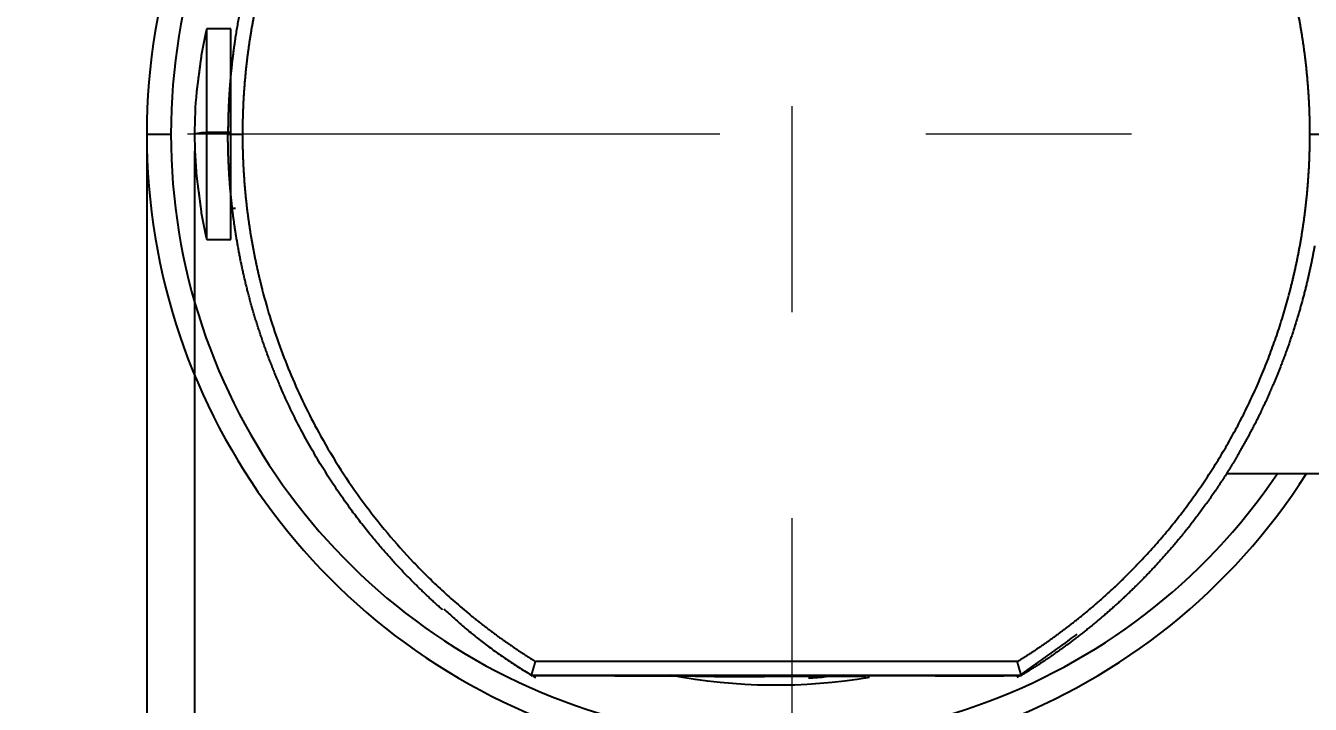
# Model space of a CAD drawing. Extents: x 10274 to 11115, y -16168 to -15573.
# Drawn here: x 10442.2 to 10495.2, y -15670.7 to -15642.7 of the extents above; entities that cross this region are included whole.
import ezdxf

# ---------------------------------------------------------------- set-up
doc = ezdxf.new("R2010")
doc.units = 0
doc.header["$MEASUREMENT"] = 0
doc.linetypes.add('CENTER', pattern=[47.5, 22, -8.5, 8.5, -8.5])
doc.linetypes.add('CENTER2', pattern=[28.575, 19.05, -3.175, 3.175, -3.175])
doc.layers.get('0').update_dxf_attribs({"linetype": 'CONTINUOUS'})
doc.layers.add('CENTER', color=1, linetype='CENTER2')
doc.layers.add('DIM_', color=3, linetype='CONTINUOUS', lineweight=9)
doc.styles.get("Standard").update_dxf_attribs({"font": 'arial.ttf'})
doc.dimstyles.new('STANDARD$0', dxfattribs={"dimtxt": 3.5, "dimasz": 2.5, "dimexe": 0.7, "dimexo": 0.7, "dimgap": 0.5, "dimtad": 3, "dimdec": 4, "dimdsep": 46, "dimtxsty": 'Standard', "dimcen": 0, "dimclrd": 2, "dimclre": 2, "dimclrt": 4, "dimadec": 0, "dimazin": 0, "dimtp": 0.2, "dimtm": 0.1, "dimtfac": 0.5, "dimtdec": 4, "dimtmove": 1, "dimatfit": 3, "dimfxl": 1, "dimtolj": 1, "dimarcsym": 0})

# ---------------------------------------------------------------- blocks, each defined once
blk = doc.blocks.new('*D121')
at = {"layer": 'DIM_', "color": 3, "lineweight": -2, "transparency": 16777216}
for p, q in [((10447.169, -15647.844), (10447.169, -15696.219)), ((10593.965, -15660.238), (10593.965, -15696.219)), ((10452.169, -15695.519), (10520.189, -15695.519)), ((10588.965, -15695.519), (10537.601, -15695.519))]:
    blk.add_line(p, q, dxfattribs=at)
at = {"layer": 'DIM_', "color": 3, "transparency": 16777216}
for points in [[(10452.169, -15694.686), (10452.169, -15696.352), (10447.169, -15695.519)], [(10588.965, -15694.686), (10588.965, -15696.352), (10593.965, -15695.519)]]:
    blk.add_solid(points, dxfattribs=at)
at = {"layer": 'DIM_', "color": 4, "transparency": 16777216, "insert": (10528.895, -15695.519), "char_height": 5, "attachment_point": 5, "bg_fill": 3, "box_fill_scale": 1.25, "bg_fill_color": 256, "bg_fill_true_color": 13158600, "bg_fill_transparency": 0}
blk.add_mtext('\\A1;146.8', dxfattribs=at)
blk = doc.blocks.new('*D122')
at = {"layer": 'DIM_', "color": 3, "lineweight": -2, "transparency": 16777216}
for p, q in [((10449.145, -15647.844), (10449.145, -15684.259)), ((10565.917, -15647.844), (10565.917, -15684.259)), ((10454.145, -15683.559), (10498.825, -15683.559)), ((10560.917, -15683.559), (10516.237, -15683.559))]:
    blk.add_line(p, q, dxfattribs=at)
at = {"layer": 'DIM_', "color": 3, "transparency": 16777216}
for points in [[(10454.145, -15682.726), (10454.145, -15684.392), (10449.145, -15683.559)], [(10560.917, -15682.726), (10560.917, -15684.392), (10565.917, -15683.559)]]:
    blk.add_solid(points, dxfattribs=at)
at = {"layer": 'DIM_', "color": 4, "transparency": 16777216, "insert": (10507.531, -15683.559), "char_height": 5, "attachment_point": 5, "bg_fill": 3, "box_fill_scale": 1.25, "bg_fill_color": 256, "bg_fill_true_color": 13158600, "bg_fill_transparency": 0}
blk.add_mtext('\\A1;116.8', dxfattribs=at)

msp = doc.modelspace()

# ---------------------------------------------------------------- linework, layer by layer
at = {"lineweight": -3, "extrusion": (-1.22465e-16, -1, 0)}
for p, q in [((10450.645, -15642.794), (10449.645, -15642.794)), ((10449.423, -15643.894), (10449.423, -15643.894))]:
    msp.add_line(p, q, dxfattribs=at)
at = {"lineweight": -3}
msp.add_arc((10468.315, -15647.144), 19.17, 166.8844, 170.2701, dxfattribs=at)
msp.add_open_spline([(10449.423, -15643.894), (10449.423, -15643.893), (10449.422, -15643.897), (10449.42, -15643.911), (10449.419, -15643.916), (10449.418, -15643.927), (10449.417, -15643.93), (10449.416, -15643.938), (10449.416, -15643.943), (10449.413, -15643.966), (10449.41, -15643.988), (10449.405, -15644.021), (10449.404, -15644.028), (10449.402, -15644.043), (10449.401, -15644.05), (10449.398, -15644.073), (10449.396, -15644.09), (10449.389, -15644.141), (10449.384, -15644.178), (10449.377, -15644.229), (10449.376, -15644.239), (10449.373, -15644.26), (10449.369, -15644.292), (10449.362, -15644.347), (10449.356, -15644.393), (10449.351, -15644.428), (10449.349, -15644.439), (10449.346, -15644.463), (10449.345, -15644.475), (10449.337, -15644.535), (10449.33, -15644.583), (10449.321, -15644.657), (10449.317, -15644.681), (10449.313, -15644.718), (10449.311, -15644.73), (10449.308, -15644.754), (10449.306, -15644.766), (10449.298, -15644.826), (10449.292, -15644.873), (10449.285, -15644.93), (10449.283, -15644.942), (10449.28, -15644.964), (10449.279, -15644.975), (10449.275, -15645.008), (10449.272, -15645.029), (10449.264, -15645.091), (10449.259, -15645.129), (10449.252, -15645.182), (10449.25, -15645.199), (10449.246, -15645.231), (10449.242, -15645.261), (10449.239, -15645.287), (10449.236, -15645.311), (10449.234, -15645.322), (10449.23, -15645.351), (10449.229, -15645.366), (10449.227, -15645.382), (10449.226, -15645.386), (10449.225, -15645.392), (10449.225, -15645.393), (10449.225, -15645.394)], degree=3, knots=[0, 0, 0, 0, 0.0625, 0.0625, 0.09375, 0.09375, 0.109375, 0.109375, 0.125, 0.125, 0.1875, 0.1875, 0.203125, 0.203125, 0.21875, 0.21875, 0.25, 0.25, 0.3125, 0.3125, 0.328125, 0.328125, 0.34375, 0.375, 0.40625, 0.40625, 0.421875, 0.421875, 0.4375, 0.4375, 0.5, 0.5, 0.53125, 0.53125, 0.546875, 0.546875, 0.5625, 0.5625, 0.625, 0.625, 0.640625, 0.640625, 0.65625, 0.65625, 0.6875, 0.6875, 0.75, 0.75, 0.78125, 0.78125, 0.8125, 0.84375, 0.84375, 0.875, 0.875, 0.9375, 0.9375, 0.96875, 0.96875, 1, 1, 1, 1], dxfattribs=at)
at = {"layer": 'CENTER', "color": 1, "linetype": 'CENTER', "lineweight": 13}
for p, q in [((10473.819, -15615.494), (10473.819, -15678.794)), ((10613.346, -15647.144), (10442.169, -15647.144))]:
    msp.add_line(p, q, dxfattribs=at)

# ---------------------------------------------------------------- next in the draw order: dimensions: what is measured, and where the dimension line sits
at = {"layer": 'DIM_', "color": 3}
dim = msp.add_linear_dim(base=(10593.965, -15695.519), p1=(10447.169, -15647.144), p2=(10593.965, -15659.538), dimstyle='STANDARD$0', override={"dimtxt": 5, "dimasz": 5, "dimtad": 0, "dimtih": 1, "dimdec": 1, "dimzin": 9, "dimclrd": 3, "dimclre": 3, "dimtdec": 1, "dimtofl": 0, "dimfxl": 1.25, "dimtfill": 1}, dxfattribs=at)
dim.commit()
dim.dimension.update_dxf_attribs({"geometry": '*D121', "text_midpoint": (10528.895, -15695.519), "dimtype": 160})

# ---------------------------------------------------------------- next in the draw order: linework, layer by layer
at = {"lineweight": -3, "extrusion": (-1.22465e-16, -1, 0)}
msp.add_line((10447.169, -15647.144), (10448.169, -15647.144), dxfattribs=at)

# ---------------------------------------------------------------- next in the draw order: dimensions: what is measured, and where the dimension line sits
at = {"layer": 'DIM_', "color": 3}
dim = msp.add_linear_dim(base=(10565.917, -15683.559), p1=(10449.145, -15647.144), p2=(10565.917, -15647.144), dimstyle='STANDARD$0', override={"dimtxt": 5, "dimasz": 5, "dimtad": 0, "dimtih": 1, "dimdec": 1, "dimzin": 9, "dimclrd": 3, "dimclre": 3, "dimtdec": 1, "dimtofl": 0, "dimfxl": 1.25, "dimtfill": 1}, dxfattribs=at)
dim.commit()
dim.dimension.update_dxf_attribs({"geometry": '*D122', "text_midpoint": (10507.531, -15683.559)})

# ---------------------------------------------------------------- next in the draw order: linework, layer by layer
at = {"lineweight": -3, "extrusion": (-1.22465e-16, -1, 0)}
for p, q in [((10449.645, -15647.078), (10449.645, -15642.794)), ((10450.645, -15647.078), (10450.645, -15642.794)), ((10450.645, -15647.078), (10449.645, -15647.078)), ((10449.645, -15651.494), (10449.645, -15647.078)), ((10450.645, -15651.494), (10450.645, -15647.078)), ((10450.645, -15650.199), (10450.83, -15650.199)), ((10449.645, -15651.494), (10450.645, -15651.494)), ((10491.764, -15661.144), (10585.715, -15661.144)), ((10483.13, -15668.915), (10463.226, -15668.915))]:
    msp.add_line(p, q, dxfattribs=at)
at = {"lineweight": -3}
for centre, radius, start, end in [((10473.169, -15647.144), 26, 32.58, 180), ((10473.169, -15647.144), 25, 34.0566, 180), ((10468.315, -15647.144), 19.17, 174.77, 180), ((10473.169, -15647.144), 26, 180, 327.42), ((10473.169, -15647.144), 25, 180, 325.9434), ((10468.315, -15647.144), 19.17, 180, 185.2489), ((10468.315, -15647.144), 19.17, 189.7631, 193.1156)]:
    msp.add_arc(centre, radius, start, end, dxfattribs=at)
at = {"lineweight": -3, "extrusion": (0, 0, -1)}
for radius, start, end in [(22.75, 260.2547, 281.0559), (22.5, 262.8844, 266.5941)]:
    msp.add_arc((-10473.169, -15647.144), radius, start, end, dxfattribs=at)
at = {"lineweight": -3}
msp.add_ellipse((10468.315, -15647.144), major_axis=(-19.17, 0), ratio=0.015039, start_param=6.054274, end_param=6.283185, dxfattribs=at)
for points, knots in [([(10463.078, -15624.793), (10463.053, -15624.808), (10463.003, -15624.839), (10462.928, -15624.886), (10462.853, -15624.933), (10462.777, -15624.98), (10462.701, -15625.029), (10462.625, -15625.077), (10462.549, -15625.126), (10462.472, -15625.176), (10462.395, -15625.226), (10462.318, -15625.277), (10462.24, -15625.328), (10462.163, -15625.38), (10462.085, -15625.432), (10462.006, -15625.485), (10461.928, -15625.539), (10461.849, -15625.593), (10461.77, -15625.647), (10461.691, -15625.702), (10461.612, -15625.758), (10461.532, -15625.814), (10461.453, -15625.871), (10461.373, -15625.928), (10461.292, -15625.987), (10461.212, -15626.045), (10461.132, -15626.104), (10461.051, -15626.164), (10460.97, -15626.225), (10460.889, -15626.286), (10460.808, -15626.348), (10460.726, -15626.41), (10460.645, -15626.473), (10460.563, -15626.537), (10460.481, -15626.601), (10460.399, -15626.666), (10460.317, -15626.732), (10460.234, -15626.798), (10460.152, -15626.865), (10460.069, -15626.933), (10459.986, -15627.001), (10459.903, -15627.071), (10459.82, -15627.14), (10459.737, -15627.211), (10459.654, -15627.282), (10459.571, -15627.354), (10459.488, -15627.426), (10459.404, -15627.499), (10459.321, -15627.573), (10459.237, -15627.648), (10459.153, -15627.723), (10459.07, -15627.799), (10458.986, -15627.876), (10458.902, -15627.953), (10458.818, -15628.031), (10458.735, -15628.11), (10458.651, -15628.189), (10458.567, -15628.269), (10458.483, -15628.35), (10458.4, -15628.432), (10458.316, -15628.514), (10458.232, -15628.597), (10458.149, -15628.68), (10458.065, -15628.764), (10457.982, -15628.849), (10457.898, -15628.935), (10457.815, -15629.021), (10457.686, -15629.156), (10457.511, -15629.342), (10457.293, -15629.579), (10457.079, -15629.819), (10456.867, -15630.061), (10456.659, -15630.306), (10456.454, -15630.553), (10456.252, -15630.802), (10456.053, -15631.054), (10455.857, -15631.308), (10455.665, -15631.565), (10455.475, -15631.824), (10455.289, -15632.085), (10455.105, -15632.35), (10454.925, -15632.616), (10454.748, -15632.885), (10454.574, -15633.157), (10454.403, -15633.431), (10454.235, -15633.708), (10454.071, -15633.987), (10453.91, -15634.267), (10453.804, -15634.457), (10453.751, -15634.553), (10453.749, -15634.557), (10453.747, -15634.561), (10453.744, -15634.566), (10453.741, -15634.571), (10453.738, -15634.578), (10453.733, -15634.586), (10453.729, -15634.594), (10453.724, -15634.603), (10453.718, -15634.614), (10453.712, -15634.625), (10453.706, -15634.637), (10453.699, -15634.649), (10453.691, -15634.663), (10453.683, -15634.678), (10453.675, -15634.693), (10453.666, -15634.709), (10453.657, -15634.727), (10453.647, -15634.745), (10453.637, -15634.764), (10453.626, -15634.784), (10453.615, -15634.804), (10453.604, -15634.826), (10453.592, -15634.848), (10453.579, -15634.872), (10453.566, -15634.896), (10453.553, -15634.921), (10453.539, -15634.947), (10453.525, -15634.974), (10453.51, -15635.002), (10453.495, -15635.031), (10453.48, -15635.061), (10453.464, -15635.091), (10453.448, -15635.123), (10453.431, -15635.155), (10453.414, -15635.188), (10453.396, -15635.222), (10453.378, -15635.257), (10453.36, -15635.293), (10453.341, -15635.33), (10453.322, -15635.368), (10453.303, -15635.407), (10453.283, -15635.447), (10453.262, -15635.487), (10453.242, -15635.529), (10453.221, -15635.571), (10453.2, -15635.614), (10453.178, -15635.658), (10453.156, -15635.704), (10453.133, -15635.75), (10453.111, -15635.797), (10453.088, -15635.845), (10453.064, -15635.894), (10453.041, -15635.943), (10453.017, -15635.994), (10452.992, -15636.046), (10452.968, -15636.098), (10452.943, -15636.152), (10452.918, -15636.206), (10452.892, -15636.262), (10452.867, -15636.318), (10452.841, -15636.376), (10452.814, -15636.434), (10452.788, -15636.493), (10452.761, -15636.553), (10452.734, -15636.615), (10452.707, -15636.677), (10452.679, -15636.74), (10452.652, -15636.804), (10452.624, -15636.869), (10452.596, -15636.935), (10452.567, -15637.002), (10452.539, -15637.07), (10452.51, -15637.139), (10452.481, -15637.209), (10452.452, -15637.28), (10452.423, -15637.352), (10452.394, -15637.425), (10452.364, -15637.499), (10452.335, -15637.574), (10452.305, -15637.65), (10452.275, -15637.727), (10452.245, -15637.805), (10452.215, -15637.883), (10452.185, -15637.963), (10452.155, -15638.044), (10452.125, -15638.126), (10452.094, -15638.209), (10452.064, -15638.293), (10452.033, -15638.378), (10452.003, -15638.465), (10451.973, -15638.552), (10451.942, -15638.64), (10451.912, -15638.729), (10451.881, -15638.819), (10451.851, -15638.91), (10451.82, -15639.003), (10451.79, -15639.096), (10451.76, -15639.19), (10451.729, -15639.286), (10451.699, -15639.382), (10451.669, -15639.48), (10451.639, -15639.578), (10451.609, -15639.678), (10451.58, -15639.779), (10451.55, -15639.88), (10451.52, -15639.983), (10451.491, -15640.087), (10451.462, -15640.192), (10451.433, -15640.298), (10451.404, -15640.405), (10451.376, -15640.513), (10451.347, -15640.622), (10451.319, -15640.733), (10451.291, -15640.844), (10451.264, -15640.957), (10451.236, -15641.07), (10451.209, -15641.185), (10451.183, -15641.3), (10451.156, -15641.417), (10451.13, -15641.535), (10451.104, -15641.654), (10451.079, -15641.774), (10451.054, -15641.895), (10451.029, -15642.017), (10451.005, -15642.14), (10450.981, -15642.265), (10450.958, -15642.39), (10450.935, -15642.517), (10450.912, -15642.644), (10450.89, -15642.773), (10450.868, -15642.903), (10450.847, -15643.034), (10450.827, -15643.166), (10450.807, -15643.299), (10450.787, -15643.433), (10450.768, -15643.569), (10450.75, -15643.705), (10450.732, -15643.842), (10450.715, -15643.981), (10450.698, -15644.121), (10450.682, -15644.262), (10450.667, -15644.404), (10450.652, -15644.546), (10450.638, -15644.691), (10450.625, -15644.836), (10450.613, -15644.982), (10450.601, -15645.129), (10450.59, -15645.278), (10450.58, -15645.427), (10450.57, -15645.578), (10450.562, -15645.73), (10450.554, -15645.883), (10450.547, -15646.036), (10450.541, -15646.191), (10450.536, -15646.348), (10450.531, -15646.505), (10450.528, -15646.663), (10450.526, -15646.822), (10450.524, -15646.983), (10450.524, -15647.09), (10450.524, -15647.144)], [0, 0, 0, 0, 0.00328, 0.006579, 0.009897, 0.013234, 0.01659, 0.019964, 0.023358, 0.026771, 0.030202, 0.033652, 0.037121, 0.040609, 0.044115, 0.047641, 0.051185, 0.054747, 0.058329, 0.061928, 0.065547, 0.069185, 0.072841, 0.076516, 0.08021, 0.083924, 0.087656, 0.091408, 0.095179, 0.09897, 0.10278, 0.10661, 0.110459, 0.114328, 0.118217, 0.122127, 0.126056, 0.130005, 0.133974, 0.137963, 0.141972, 0.146, 0.150047, 0.154115, 0.158201, 0.162307, 0.166432, 0.170576, 0.174739, 0.178921, 0.183121, 0.18734, 0.191577, 0.195833, 0.200107, 0.204398, 0.208708, 0.213034, 0.217378, 0.22174, 0.226117, 0.230512, 0.234923, 0.23935, 0.243793, 0.248252, 0.252726, 0.257217, 0.269251, 0.281271, 0.293278, 0.305275, 0.317264, 0.329247, 0.341225, 0.353202, 0.365179, 0.377158, 0.389142, 0.401133, 0.413135, 0.425149, 0.437179, 0.449225, 0.461286, 0.473358, 0.48544, 0.497529, 0.509622, 0.509721, 0.509858, 0.510032, 0.510243, 0.510491, 0.510776, 0.511098, 0.511457, 0.511853, 0.512287, 0.512757, 0.513265, 0.513809, 0.514391, 0.51501, 0.515665, 0.516358, 0.517088, 0.517855, 0.518659, 0.5195, 0.520379, 0.521294, 0.522246, 0.523236, 0.524262, 0.525325, 0.526426, 0.527564, 0.528738, 0.52995, 0.531198, 0.532484, 0.533807, 0.535166, 0.536563, 0.537996, 0.539467, 0.540974, 0.542518, 0.5441, 0.545718, 0.547373, 0.549064, 0.550793, 0.552558, 0.55436, 0.556199, 0.558075, 0.559987, 0.561936, 0.563921, 0.565943, 0.568001, 0.570096, 0.572228, 0.574396, 0.576601, 0.578842, 0.58112, 0.583434, 0.585785, 0.588172, 0.590596, 0.593056, 0.595552, 0.598085, 0.600655, 0.603261, 0.605903, 0.608582, 0.611298, 0.614049, 0.616838, 0.619662, 0.622524, 0.625421, 0.628356, 0.631326, 0.634333, 0.637377, 0.640457, 0.643574, 0.646727, 0.649916, 0.653142, 0.656404, 0.659703, 0.663038, 0.66641, 0.669818, 0.673263, 0.676744, 0.680261, 0.683815, 0.687405, 0.691032, 0.694695, 0.698395, 0.702131, 0.705904, 0.709713, 0.713558, 0.71744, 0.721359, 0.725314, 0.729306, 0.733334, 0.737399, 0.7415, 0.745638, 0.749812, 0.754023, 0.758271, 0.762555, 0.766876, 0.771233, 0.775628, 0.780059, 0.784527, 0.789031, 0.793573, 0.798152, 0.802767, 0.807419, 0.812109, 0.816835, 0.821599, 0.826399, 0.831237, 0.836112, 0.841024, 0.845974, 0.850961, 0.855986, 0.861048, 0.866147, 0.871285, 0.87646, 0.881672, 0.886923, 0.892211, 0.897537, 0.902902, 0.908304, 0.913745, 0.919224, 0.924741, 0.930297, 0.935892, 0.941525, 0.947196, 0.952907, 0.958656, 0.964444, 0.970272, 0.976139, 0.982045, 0.98799, 0.993975, 1, 1, 1, 1]), ([(10463.226, -15625.372), (10463.202, -15625.387), (10463.155, -15625.417), (10463.085, -15625.461), (10463.014, -15625.506), (10462.945, -15625.551), (10462.875, -15625.596), (10462.806, -15625.641), (10462.736, -15625.687), (10462.668, -15625.732), (10462.599, -15625.778), (10462.53, -15625.823), (10462.462, -15625.869), (10462.394, -15625.915), (10462.327, -15625.961), (10462.259, -15626.007), (10462.192, -15626.054), (10462.125, -15626.1), (10462.058, -15626.147), (10461.992, -15626.194), (10461.925, -15626.24), (10461.859, -15626.287), (10461.794, -15626.334), (10461.728, -15626.382), (10461.663, -15626.429), (10461.598, -15626.477), (10461.533, -15626.524), (10461.468, -15626.572), (10461.404, -15626.62), (10461.34, -15626.668), (10461.276, -15626.716), (10461.213, -15626.764), (10461.149, -15626.813), (10461.086, -15626.861), (10461.023, -15626.91), (10460.96, -15626.959), (10460.898, -15627.008), (10460.836, -15627.057), (10460.774, -15627.106), (10460.712, -15627.156), (10460.651, -15627.205), (10460.47, -15627.352), (10460.171, -15627.6), (10459.761, -15627.956), (10459.358, -15628.32), (10458.962, -15628.694), (10458.573, -15629.077), (10458.067, -15629.597), (10457.457, -15630.265), (10456.761, -15631.094), (10456.101, -15631.951), (10455.479, -15632.836), (10454.893, -15633.748), (10454.254, -15634.843), (10453.59, -15636.13), (10452.938, -15637.62), (10452.383, -15639.148), (10452.062, -15640.24), (10451.901, -15640.871), (10451.862, -15641.029), (10451.823, -15641.188), (10451.786, -15641.346), (10451.75, -15641.505), (10451.715, -15641.663), (10451.68, -15641.822), (10451.647, -15641.981), (10451.615, -15642.14), (10451.584, -15642.299), (10451.554, -15642.459), (10451.524, -15642.618), (10451.496, -15642.778), (10451.469, -15642.938), (10451.443, -15643.098), (10451.418, -15643.258), (10451.394, -15643.418), (10451.371, -15643.578), (10451.349, -15643.739), (10451.328, -15643.899), (10451.308, -15644.06), (10451.289, -15644.221), (10451.271, -15644.382), (10451.254, -15644.544), (10451.239, -15644.705), (10451.224, -15644.867), (10451.21, -15645.028), (10451.197, -15645.19), (10451.185, -15645.352), (10451.175, -15645.514), (10451.165, -15645.677), (10451.156, -15645.839), (10451.149, -15646.002), (10451.142, -15646.164), (10451.136, -15646.327), (10451.132, -15646.49), (10451.128, -15646.653), (10451.126, -15646.817), (10451.124, -15646.98), (10451.124, -15647.089), (10451.124, -15647.144)], [0, 0, 0, 0, 0.003209, 0.006413, 0.009612, 0.012806, 0.015995, 0.019178, 0.022357, 0.025531, 0.028699, 0.031863, 0.035022, 0.038176, 0.041325, 0.044469, 0.047609, 0.050744, 0.053874, 0.056999, 0.06012, 0.063235, 0.066347, 0.069453, 0.072556, 0.075653, 0.078746, 0.081835, 0.084919, 0.087999, 0.091074, 0.094145, 0.097211, 0.100274, 0.103332, 0.106386, 0.109435, 0.11248, 0.115522, 0.118559, 0.121592, 0.124621, 0.145477, 0.166349, 0.187245, 0.208176, 0.229151, 0.250178, 0.291897, 0.333486, 0.37502, 0.416574, 0.458222, 0.50004, 0.562746, 0.625161, 0.687539, 0.750133, 0.7564, 0.762662, 0.76892, 0.775175, 0.781426, 0.787674, 0.793919, 0.800162, 0.806401, 0.812639, 0.818875, 0.825109, 0.831341, 0.837573, 0.843803, 0.850033, 0.856263, 0.862492, 0.868721, 0.874951, 0.881181, 0.887412, 0.893644, 0.899877, 0.906112, 0.912349, 0.918588, 0.92483, 0.931074, 0.93732, 0.94357, 0.949823, 0.95608, 0.962341, 0.968606, 0.974875, 0.981149, 0.987427, 0.993711, 1, 1, 1, 1]), ([(10495.216, -15647.144), (10495.216, -15647.118), (10495.216, -15647.066), (10495.215, -15646.988), (10495.215, -15646.911), (10495.214, -15646.833), (10495.213, -15646.755), (10495.211, -15646.678), (10495.21, -15646.6), (10495.208, -15646.523), (10495.206, -15646.446), (10495.204, -15646.368), (10495.201, -15646.291), (10495.199, -15646.214), (10495.196, -15646.137), (10495.193, -15646.059), (10495.189, -15645.982), (10495.186, -15645.905), (10495.182, -15645.828), (10495.178, -15645.751), (10495.174, -15645.674), (10495.169, -15645.597), (10495.164, -15645.52), (10495.159, -15645.444), (10495.154, -15645.367), (10495.149, -15645.29), (10495.143, -15645.213), (10495.137, -15645.137), (10495.131, -15645.06), (10495.125, -15644.983), (10495.119, -15644.907), (10495.112, -15644.83), (10495.105, -15644.754), (10495.098, -15644.677), (10495.09, -15644.601), (10495.083, -15644.525), (10495.075, -15644.449), (10495.067, -15644.372), (10495.059, -15644.296), (10495.05, -15644.22), (10495.041, -15644.144), (10495.032, -15644.068), (10495.023, -15643.992), (10495.014, -15643.916), (10495.004, -15643.84), (10494.994, -15643.764), (10494.984, -15643.688), (10494.974, -15643.612), (10494.963, -15643.536), (10494.952, -15643.461), (10494.941, -15643.385), (10494.93, -15643.309), (10494.919, -15643.234), (10494.907, -15643.158), (10494.895, -15643.083), (10494.883, -15643.007), (10494.871, -15642.932), (10494.858, -15642.856), (10494.846, -15642.781), (10494.833, -15642.706), (10494.819, -15642.63), (10494.806, -15642.555), (10494.792, -15642.48), (10494.778, -15642.405), (10494.764, -15642.33), (10494.75, -15642.255), (10494.735, -15642.18), (10494.72, -15642.105), (10494.705, -15642.03), (10494.69, -15641.955), (10494.675, -15641.88), (10494.659, -15641.805), (10494.643, -15641.73), (10494.627, -15641.656), (10494.61, -15641.581), (10494.594, -15641.506), (10494.577, -15641.432), (10494.56, -15641.357), (10494.543, -15641.283), (10494.525, -15641.208), (10494.508, -15641.134), (10494.49, -15641.059), (10494.471, -15640.985), (10494.453, -15640.911), (10494.434, -15640.836), (10494.416, -15640.762), (10494.335, -15640.45), (10494.185, -15639.903), (10493.944, -15639.127), (10493.679, -15638.359), (10493.39, -15637.6), (10493.076, -15636.849), (10492.738, -15636.108), (10492.377, -15635.377), (10491.992, -15634.658), (10491.585, -15633.951), (10491.156, -15633.259), (10490.706, -15632.582), (10490.235, -15631.92), (10489.744, -15631.275), (10489.234, -15630.647), (10488.703, -15630.035), (10488.3, -15629.599), (10488.038, -15629.326), (10487.926, -15629.21), (10487.812, -15629.095), (10487.698, -15628.981), (10487.583, -15628.867), (10487.467, -15628.754), (10487.351, -15628.642), (10487.234, -15628.531), (10487.117, -15628.42), (10486.998, -15628.31), (10486.879, -15628.201), (10486.76, -15628.093), (10486.639, -15627.985), (10486.518, -15627.879), (10486.397, -15627.773), (10486.274, -15627.667), (10486.151, -15627.563), (10486.027, -15627.459), (10485.903, -15627.356), (10485.778, -15627.254), (10485.652, -15627.153), (10485.525, -15627.052), (10485.398, -15626.952), (10485.27, -15626.853), (10485.142, -15626.755), (10485.012, -15626.657), (10484.882, -15626.561), (10484.752, -15626.465), (10484.62, -15626.369), (10484.488, -15626.275), (10484.356, -15626.181), (10484.222, -15626.088), (10484.088, -15625.996), (10483.953, -15625.905), (10483.818, -15625.814), (10483.682, -15625.724), (10483.545, -15625.635), (10483.407, -15625.547), (10483.269, -15625.459), (10483.177, -15625.401), (10483.13, -15625.373)], [0, 0, 0, 0, 0.002988, 0.005974, 0.008959, 0.011943, 0.014925, 0.017905, 0.020884, 0.023861, 0.026837, 0.029812, 0.032785, 0.035757, 0.038728, 0.041697, 0.044666, 0.047633, 0.050598, 0.053563, 0.056526, 0.059488, 0.06245, 0.06541, 0.068369, 0.071327, 0.074284, 0.07724, 0.080195, 0.083149, 0.086102, 0.089054, 0.092006, 0.094957, 0.097907, 0.100856, 0.103804, 0.106752, 0.109699, 0.112645, 0.115591, 0.118536, 0.12148, 0.124424, 0.127368, 0.130311, 0.133253, 0.136195, 0.139137, 0.142078, 0.145019, 0.147959, 0.150899, 0.153839, 0.156778, 0.159718, 0.162657, 0.165595, 0.168534, 0.171473, 0.174411, 0.177349, 0.180288, 0.183226, 0.186164, 0.189102, 0.192041, 0.194979, 0.197917, 0.200856, 0.203795, 0.206734, 0.209673, 0.212612, 0.215552, 0.218491, 0.221432, 0.224372, 0.227313, 0.230254, 0.233196, 0.236138, 0.23908, 0.242023, 0.244967, 0.247911, 0.250855, 0.282114, 0.313336, 0.344554, 0.375797, 0.407096, 0.438393, 0.469719, 0.501106, 0.532477, 0.563774, 0.595031, 0.626277, 0.657419, 0.688533, 0.719652, 0.750806, 0.75703, 0.763252, 0.769471, 0.775688, 0.781902, 0.788115, 0.794326, 0.800535, 0.806744, 0.812951, 0.819158, 0.825364, 0.83157, 0.837777, 0.843983, 0.850191, 0.856399, 0.862608, 0.868819, 0.875031, 0.881245, 0.887461, 0.89368, 0.899901, 0.906125, 0.912352, 0.918583, 0.924817, 0.931055, 0.937297, 0.943544, 0.949795, 0.956051, 0.962312, 0.968579, 0.974851, 0.981129, 0.987413, 0.993703, 1, 1, 1, 1]), ([(10450.524, -15647.144), (10450.523, -15647.144), (10450.548, -15647.144), (10450.685, -15647.144), (10450.899, -15647.144), (10451.053, -15647.144), (10451.124, -15647.144)], [0, 0, 0, 0, 0.249645, 0.499764, 0.749882, 1, 1, 1, 1]), ([(10459.399, -15666.784), (10459.354, -15666.744), (10459.26, -15666.66), (10459.116, -15666.531), (10458.967, -15666.395), (10458.816, -15666.255), (10458.665, -15666.112), (10458.511, -15665.965), (10458.357, -15665.814), (10458.201, -15665.66), (10458.044, -15665.502), (10457.886, -15665.34), (10457.727, -15665.175), (10457.568, -15665.005), (10457.407, -15664.831), (10457.245, -15664.654), (10457.083, -15664.472), (10456.921, -15664.286), (10456.688, -15664.015), (10456.379, -15663.643), (10455.992, -15663.156), (10455.591, -15662.624), (10455.176, -15662.044), (10454.753, -15661.415), (10454.325, -15660.735), (10453.896, -15660.003), (10453.469, -15659.218), (10453.05, -15658.377), (10452.756, -15657.727), (10452.571, -15657.293), (10452.488, -15657.094), (10452.408, -15656.896), (10452.329, -15656.698), (10452.253, -15656.501), (10452.179, -15656.304), (10452.106, -15656.108), (10452.036, -15655.912), (10451.967, -15655.717), (10451.9, -15655.522), (10451.836, -15655.328), (10451.773, -15655.135), (10451.712, -15654.942), (10451.652, -15654.749), (10451.595, -15654.558), (10451.539, -15654.367), (10451.486, -15654.177), (10451.433, -15653.987), (10451.383, -15653.798), (10451.334, -15653.61), (10451.287, -15653.423), (10451.242, -15653.236), (10451.198, -15653.05), (10451.156, -15652.865), (10451.116, -15652.681), (10451.077, -15652.498), (10451.039, -15652.316), (10451.004, -15652.134), (10450.969, -15651.953), (10450.936, -15651.773), (10450.905, -15651.594), (10450.875, -15651.416), (10450.846, -15651.239), (10450.819, -15651.063), (10450.793, -15650.888), (10450.768, -15650.714), (10450.745, -15650.541), (10450.723, -15650.368), (10450.702, -15650.197), (10450.683, -15650.027), (10450.665, -15649.858), (10450.648, -15649.689), (10450.632, -15649.522), (10450.617, -15649.356), (10450.604, -15649.191), (10450.592, -15649.027), (10450.58, -15648.864), (10450.57, -15648.702), (10450.561, -15648.541), (10450.553, -15648.382), (10450.546, -15648.223), (10450.54, -15648.066), (10450.535, -15647.909), (10450.531, -15647.754), (10450.528, -15647.6), (10450.525, -15647.447), (10450.524, -15647.295), (10450.524, -15647.194), (10450.524, -15647.144)], [0, 0, 0, 0, 0.008114, 0.017045, 0.026133, 0.035377, 0.044777, 0.054334, 0.064046, 0.073915, 0.08394, 0.094122, 0.104459, 0.114953, 0.125603, 0.136409, 0.147372, 0.15849, 0.169765, 0.195712, 0.223703, 0.253738, 0.285815, 0.319935, 0.356096, 0.394298, 0.434541, 0.476823, 0.521144, 0.530875, 0.540555, 0.550182, 0.559758, 0.569281, 0.578753, 0.588173, 0.597541, 0.606857, 0.616121, 0.625333, 0.634493, 0.643601, 0.652658, 0.661662, 0.670615, 0.679516, 0.688366, 0.697163, 0.705909, 0.714603, 0.723246, 0.731837, 0.740376, 0.748863, 0.757299, 0.765683, 0.774015, 0.782296, 0.790525, 0.798703, 0.806829, 0.814903, 0.822926, 0.830897, 0.838816, 0.846684, 0.8545, 0.862265, 0.869978, 0.877639, 0.885249, 0.892807, 0.900314, 0.907769, 0.915173, 0.922525, 0.929826, 0.937075, 0.944272, 0.951418, 0.958513, 0.965556, 0.972548, 0.979488, 0.986377, 0.993214, 1, 1, 1, 1]), ([(10451.124, -15647.144), (10451.124, -15647.169), (10451.124, -15647.221), (10451.124, -15647.298), (10451.125, -15647.374), (10451.126, -15647.451), (10451.127, -15647.528), (10451.128, -15647.605), (10451.129, -15647.682), (10451.131, -15647.759), (10451.133, -15647.835), (10451.135, -15647.912), (10451.137, -15647.989), (10451.14, -15648.065), (10451.143, -15648.142), (10451.146, -15648.219), (10451.149, -15648.295), (10451.153, -15648.372), (10451.156, -15648.448), (10451.16, -15648.525), (10451.165, -15648.601), (10451.169, -15648.677), (10451.174, -15648.754), (10451.179, -15648.83), (10451.184, -15648.906), (10451.189, -15648.983), (10451.195, -15649.059), (10451.2, -15649.135), (10451.206, -15649.211), (10451.213, -15649.287), (10451.219, -15649.363), (10451.226, -15649.439), (10451.233, -15649.516), (10451.24, -15649.592), (10451.247, -15649.667), (10451.255, -15649.743), (10451.262, -15649.819), (10451.27, -15649.895), (10451.279, -15649.971), (10451.287, -15650.047), (10451.296, -15650.123), (10451.305, -15650.198), (10451.314, -15650.274), (10451.323, -15650.35), (10451.333, -15650.425), (10451.343, -15650.501), (10451.353, -15650.577), (10451.363, -15650.652), (10451.374, -15650.728), (10451.385, -15650.803), (10451.396, -15650.879), (10451.407, -15650.954), (10451.418, -15651.029), (10451.43, -15651.105), (10451.442, -15651.18), (10451.454, -15651.255), (10451.466, -15651.331), (10451.479, -15651.406), (10451.492, -15651.481), (10451.505, -15651.556), (10451.518, -15651.631), (10451.531, -15651.707), (10451.545, -15651.782), (10451.559, -15651.857), (10451.573, -15651.932), (10451.587, -15652.007), (10451.602, -15652.082), (10451.617, -15652.156), (10451.632, -15652.231), (10451.647, -15652.306), (10451.663, -15652.381), (10451.678, -15652.456), (10451.694, -15652.531), (10451.711, -15652.605), (10451.727, -15652.68), (10451.744, -15652.755), (10451.76, -15652.829), (10451.778, -15652.904), (10451.795, -15652.978), (10451.812, -15653.053), (10451.83, -15653.127), (10451.848, -15653.202), (10451.866, -15653.276), (10451.885, -15653.351), (10451.904, -15653.425), (10451.922, -15653.499), (10452.044, -15653.97), (10452.289, -15654.828), (10452.71, -15656.059), (10453.193, -15657.265), (10453.738, -15658.447), (10454.393, -15659.698), (10455.173, -15661.003), (10456.093, -15662.342), (10457.097, -15663.618), (10458.002, -15664.629), (10458.765, -15665.404), (10459.356, -15665.968), (10459.963, -15666.512), (10460.419, -15666.895), (10460.712, -15667.132), (10460.836, -15667.23), (10460.96, -15667.328), (10461.086, -15667.426), (10461.212, -15667.523), (10461.34, -15667.619), (10461.468, -15667.715), (10461.598, -15667.811), (10461.728, -15667.906), (10461.859, -15668), (10461.992, -15668.094), (10462.125, -15668.187), (10462.259, -15668.28), (10462.394, -15668.372), (10462.53, -15668.464), (10462.667, -15668.555), (10462.806, -15668.646), (10462.945, -15668.736), (10463.085, -15668.826), (10463.178, -15668.885), (10463.226, -15668.915)], [0, 0, 0, 0, 0.00296, 0.005919, 0.008876, 0.011833, 0.014788, 0.017742, 0.020695, 0.023647, 0.026598, 0.029548, 0.032498, 0.035446, 0.038393, 0.041339, 0.044285, 0.047229, 0.050173, 0.053116, 0.056058, 0.059, 0.06194, 0.064881, 0.06782, 0.070759, 0.073697, 0.076635, 0.079572, 0.082508, 0.085444, 0.08838, 0.091315, 0.094249, 0.097184, 0.100118, 0.103051, 0.105984, 0.108917, 0.11185, 0.114782, 0.117715, 0.120647, 0.123578, 0.12651, 0.129442, 0.132373, 0.135305, 0.138236, 0.141168, 0.144099, 0.147031, 0.149962, 0.152894, 0.155826, 0.158758, 0.16169, 0.164622, 0.167555, 0.170488, 0.173421, 0.176355, 0.179288, 0.182222, 0.185157, 0.188092, 0.191027, 0.193963, 0.1969, 0.199837, 0.202774, 0.205712, 0.208651, 0.21159, 0.21453, 0.217471, 0.220412, 0.223354, 0.226297, 0.22924, 0.232185, 0.23513, 0.238076, 0.241023, 0.243971, 0.24692, 0.24987, 0.299965, 0.349894, 0.399786, 0.449772, 0.49998, 0.562622, 0.624975, 0.68729, 0.749822, 0.781331, 0.812738, 0.844077, 0.875378, 0.881439, 0.887515, 0.893609, 0.89972, 0.905848, 0.911994, 0.918157, 0.924338, 0.930538, 0.936756, 0.942992, 0.949248, 0.955523, 0.961817, 0.96813, 0.974464, 0.980817, 0.987191, 0.993585, 1, 1, 1, 1]), ([(10483.13, -15668.915), (10483.152, -15668.901), (10483.196, -15668.874), (10483.261, -15668.833), (10483.326, -15668.792), (10483.391, -15668.751), (10483.456, -15668.709), (10483.521, -15668.668), (10483.585, -15668.626), (10483.65, -15668.584), (10483.714, -15668.542), (10483.778, -15668.5), (10483.842, -15668.457), (10483.906, -15668.415), (10483.969, -15668.372), (10484.033, -15668.329), (10484.096, -15668.286), (10484.159, -15668.242), (10484.222, -15668.199), (10484.285, -15668.155), (10484.348, -15668.112), (10484.41, -15668.068), (10484.473, -15668.023), (10484.535, -15667.979), (10484.597, -15667.935), (10484.659, -15667.89), (10484.721, -15667.845), (10484.782, -15667.8), (10484.844, -15667.755), (10484.905, -15667.71), (10484.966, -15667.664), (10485.027, -15667.618), (10485.088, -15667.573), (10485.149, -15667.527), (10485.209, -15667.48), (10485.27, -15667.434), (10485.33, -15667.388), (10485.39, -15667.341), (10485.45, -15667.294), (10485.51, -15667.247), (10485.57, -15667.2), (10485.629, -15667.152), (10485.689, -15667.105), (10485.748, -15667.057), (10485.807, -15667.009), (10485.866, -15666.961), (10485.925, -15666.913), (10485.983, -15666.865), (10486.042, -15666.816), (10486.1, -15666.767), (10486.158, -15666.718), (10486.216, -15666.669), (10486.274, -15666.62), (10486.332, -15666.571), (10486.389, -15666.521), (10486.447, -15666.471), (10486.504, -15666.421), (10486.561, -15666.371), (10486.618, -15666.321), (10486.675, -15666.27), (10486.731, -15666.22), (10486.788, -15666.169), (10486.844, -15666.118), (10486.9, -15666.067), (10486.956, -15666.016), (10487.012, -15665.964), (10487.068, -15665.913), (10487.123, -15665.861), (10487.179, -15665.809), (10487.234, -15665.757), (10487.289, -15665.704), (10487.344, -15665.652), (10487.399, -15665.599), (10487.454, -15665.546), (10487.508, -15665.493), (10487.562, -15665.44), (10487.617, -15665.387), (10487.671, -15665.333), (10487.725, -15665.28), (10487.778, -15665.226), (10487.832, -15665.172), (10487.885, -15665.118), (10487.939, -15665.063), (10487.992, -15665.009), (10488.045, -15664.954), (10488.098, -15664.899), (10488.32, -15664.667), (10488.703, -15664.252), (10489.233, -15663.641), (10489.744, -15663.012), (10490.235, -15662.367), (10490.706, -15661.706), (10491.156, -15661.028), (10491.585, -15660.336), (10491.992, -15659.629), (10492.377, -15658.91), (10492.738, -15658.18), (10493.076, -15657.439), (10493.39, -15656.688), (10493.679, -15655.928), (10493.944, -15655.16), (10494.185, -15654.384), (10494.343, -15653.809), (10494.437, -15653.442), (10494.476, -15653.284), (10494.514, -15653.126), (10494.552, -15652.968), (10494.588, -15652.809), (10494.623, -15652.651), (10494.657, -15652.492), (10494.69, -15652.333), (10494.722, -15652.174), (10494.753, -15652.014), (10494.784, -15651.855), (10494.813, -15651.695), (10494.841, -15651.535), (10494.868, -15651.375), (10494.894, -15651.214), (10494.919, -15651.054), (10494.943, -15650.893), (10494.966, -15650.732), (10494.988, -15650.571), (10495.009, -15650.41), (10495.029, -15650.248), (10495.048, -15650.087), (10495.066, -15649.925), (10495.083, -15649.763), (10495.099, -15649.6), (10495.114, -15649.438), (10495.128, -15649.275), (10495.141, -15649.112), (10495.152, -15648.949), (10495.163, -15648.786), (10495.173, -15648.623), (10495.182, -15648.459), (10495.19, -15648.295), (10495.197, -15648.131), (10495.202, -15647.967), (10495.207, -15647.803), (10495.211, -15647.638), (10495.214, -15647.474), (10495.215, -15647.309), (10495.216, -15647.199), (10495.216, -15647.144)], [0, 0, 0, 0, 0.002964, 0.005926, 0.008887, 0.011846, 0.014804, 0.017761, 0.020716, 0.02367, 0.026623, 0.029574, 0.032524, 0.035473, 0.038421, 0.041367, 0.044313, 0.047257, 0.0502, 0.053142, 0.056083, 0.059023, 0.061963, 0.064901, 0.067838, 0.070774, 0.073709, 0.076644, 0.079578, 0.08251, 0.085442, 0.088374, 0.091304, 0.094234, 0.097163, 0.100092, 0.10302, 0.105947, 0.108874, 0.1118, 0.114726, 0.117651, 0.120575, 0.1235, 0.126424, 0.129347, 0.13227, 0.135193, 0.138115, 0.141037, 0.143959, 0.146881, 0.149802, 0.152723, 0.155645, 0.158566, 0.161486, 0.164407, 0.167328, 0.170249, 0.173169, 0.17609, 0.179011, 0.181932, 0.184853, 0.187774, 0.190695, 0.193617, 0.196538, 0.19946, 0.202382, 0.205305, 0.208228, 0.211151, 0.214074, 0.216998, 0.219922, 0.222847, 0.225772, 0.228698, 0.231624, 0.234551, 0.237479, 0.240407, 0.243335, 0.246265, 0.249195, 0.280337, 0.311452, 0.34257, 0.373723, 0.404959, 0.436212, 0.467513, 0.498895, 0.530271, 0.561594, 0.592894, 0.624203, 0.655437, 0.686651, 0.717876, 0.749145, 0.755401, 0.761654, 0.767906, 0.774156, 0.780403, 0.78665, 0.792895, 0.79914, 0.805384, 0.811627, 0.817871, 0.824114, 0.830358, 0.836603, 0.842848, 0.849095, 0.855343, 0.861592, 0.867844, 0.874097, 0.880353, 0.886612, 0.892873, 0.899138, 0.905406, 0.911678, 0.917953, 0.924233, 0.930517, 0.936805, 0.943099, 0.949398, 0.955702, 0.962011, 0.968327, 0.974648, 0.980976, 0.98731, 0.993652, 1, 1, 1, 1]), ([(10495.216, -15647.144), (10495.287, -15647.144), (10495.44, -15647.144), (10495.655, -15647.144), (10495.76, -15647.144), (10495.791, -15647.144), (10495.797, -15647.144)], [0, 0, 0, 0, 0.302913, 0.605825, 0.908738, 1, 1, 1, 1]), ([(10449.225, -15648.893), (10449.225, -15648.893), (10449.226, -15648.897), (10449.228, -15648.91), (10449.229, -15648.916), (10449.23, -15648.926), (10449.231, -15648.93), (10449.232, -15648.938), (10449.232, -15648.942), (10449.235, -15648.965), (10449.238, -15648.987), (10449.243, -15649.021), (10449.244, -15649.028), (10449.246, -15649.042), (10449.247, -15649.05), (10449.25, -15649.073), (10449.252, -15649.089), (10449.259, -15649.14), (10449.264, -15649.178), (10449.271, -15649.229), (10449.272, -15649.239), (10449.275, -15649.26), (10449.279, -15649.292), (10449.286, -15649.346), (10449.292, -15649.392), (10449.297, -15649.427), (10449.298, -15649.439), (10449.301, -15649.463), (10449.303, -15649.475), (10449.311, -15649.535), (10449.317, -15649.583), (10449.327, -15649.656), (10449.33, -15649.68), (10449.335, -15649.717), (10449.337, -15649.73), (10449.34, -15649.754), (10449.341, -15649.766), (10449.349, -15649.826), (10449.355, -15649.873), (10449.363, -15649.93), (10449.364, -15649.941), (10449.367, -15649.964), (10449.369, -15649.975), (10449.373, -15650.007), (10449.376, -15650.029), (10449.384, -15650.09), (10449.389, -15650.129), (10449.396, -15650.182), (10449.398, -15650.199), (10449.402, -15650.231), (10449.406, -15650.26), (10449.409, -15650.286), (10449.412, -15650.31), (10449.414, -15650.321), (10449.418, -15650.351), (10449.42, -15650.366), (10449.421, -15650.382), (10449.422, -15650.386), (10449.423, -15650.391), (10449.423, -15650.393), (10449.423, -15650.393)], [0, 0, 0, 0, 0.0625, 0.0625, 0.09375, 0.09375, 0.109375, 0.109375, 0.125, 0.125, 0.1875, 0.1875, 0.203125, 0.203125, 0.21875, 0.21875, 0.25, 0.25, 0.3125, 0.3125, 0.328125, 0.328125, 0.34375, 0.375, 0.40625, 0.40625, 0.421875, 0.421875, 0.4375, 0.4375, 0.5, 0.5, 0.53125, 0.53125, 0.546875, 0.546875, 0.5625, 0.5625, 0.625, 0.625, 0.640625, 0.640625, 0.65625, 0.65625, 0.6875, 0.6875, 0.75, 0.75, 0.78125, 0.78125, 0.8125, 0.84375, 0.84375, 0.875, 0.875, 0.9375, 0.9375, 0.96875, 0.96875, 1, 1, 1, 1]), ([(10495.407, -15651.748), (10495.402, -15651.775), (10495.392, -15651.829), (10495.378, -15651.909), (10495.363, -15651.99), (10495.347, -15652.07), (10495.332, -15652.152), (10495.316, -15652.233), (10495.3, -15652.315), (10495.283, -15652.397), (10495.266, -15652.479), (10495.249, -15652.561), (10495.231, -15652.644), (10495.213, -15652.727), (10495.195, -15652.81), (10495.177, -15652.894), (10495.158, -15652.977), (10495.138, -15653.061), (10495.119, -15653.146), (10495.099, -15653.23), (10495.079, -15653.315), (10495.058, -15653.4), (10495.037, -15653.485), (10495.016, -15653.57), (10494.994, -15653.656), (10494.972, -15653.742), (10494.949, -15653.828), (10494.926, -15653.915), (10494.903, -15654.001), (10494.88, -15654.088), (10494.856, -15654.175), (10494.831, -15654.262), (10494.807, -15654.35), (10494.781, -15654.438), (10494.756, -15654.526), (10494.73, -15654.614), (10494.704, -15654.702), (10494.677, -15654.791), (10494.65, -15654.88), (10494.622, -15654.969), (10494.594, -15655.058), (10494.566, -15655.148), (10494.537, -15655.237), (10494.508, -15655.327), (10494.479, -15655.417), (10494.449, -15655.507), (10494.418, -15655.598), (10494.387, -15655.689), (10494.356, -15655.779), (10494.324, -15655.87), (10494.292, -15655.962), (10494.259, -15656.053), (10494.226, -15656.145), (10494.193, -15656.236), (10494.159, -15656.328), (10494.124, -15656.42), (10494.089, -15656.513), (10494.054, -15656.605), (10494.018, -15656.698), (10493.982, -15656.791), (10493.945, -15656.884), (10493.908, -15656.977), (10493.87, -15657.07), (10493.832, -15657.163), (10493.793, -15657.257), (10493.754, -15657.351), (10493.715, -15657.444), (10493.674, -15657.538), (10493.634, -15657.632), (10493.593, -15657.727), (10493.551, -15657.821), (10493.509, -15657.916), (10493.466, -15658.01), (10493.423, -15658.105), (10493.38, -15658.2), (10493.335, -15658.295), (10493.291, -15658.39), (10493.245, -15658.485), (10493.2, -15658.581), (10493.153, -15658.676), (10493.107, -15658.771), (10493.059, -15658.867), (10493.011, -15658.963), (10492.963, -15659.059), (10492.914, -15659.155), (10492.864, -15659.25), (10492.814, -15659.347), (10492.764, -15659.443), (10492.712, -15659.539), (10492.661, -15659.635), (10492.608, -15659.731), (10492.555, -15659.828), (10492.502, -15659.924), (10492.448, -15660.021), (10492.393, -15660.117), (10492.338, -15660.214), (10492.282, -15660.311), (10492.226, -15660.407), (10492.169, -15660.504), (10492.112, -15660.601), (10492.053, -15660.697), (10491.995, -15660.794), (10491.935, -15660.891), (10491.875, -15660.988), (10491.815, -15661.085), (10491.754, -15661.181), (10491.692, -15661.278), (10491.63, -15661.375), (10491.543, -15661.508), (10491.432, -15661.676), (10491.296, -15661.879), (10491.159, -15662.078), (10491.021, -15662.275), (10490.881, -15662.47), (10490.741, -15662.662), (10490.601, -15662.851), (10490.459, -15663.038), (10490.317, -15663.223), (10490.174, -15663.405), (10490.031, -15663.584), (10489.887, -15663.761), (10489.742, -15663.935), (10489.597, -15664.107), (10489.451, -15664.277), (10489.305, -15664.444), (10489.159, -15664.609), (10489.013, -15664.771), (10488.866, -15664.931), (10488.719, -15665.089), (10488.571, -15665.244), (10488.424, -15665.397), (10488.276, -15665.547), (10488.128, -15665.696), (10487.981, -15665.842), (10487.833, -15665.985), (10487.685, -15666.127), (10487.537, -15666.266), (10487.39, -15666.403), (10487.242, -15666.538), (10487.095, -15666.67), (10486.948, -15666.801), (10486.801, -15666.929), (10486.654, -15667.055), (10486.507, -15667.179), (10486.361, -15667.301), (10486.216, -15667.421), (10486.07, -15667.539), (10485.925, -15667.655), (10485.78, -15667.768), (10485.636, -15667.88), (10485.493, -15667.99), (10485.349, -15668.098), (10485.207, -15668.204), (10485.065, -15668.307), (10484.923, -15668.41), (10484.782, -15668.51), (10484.642, -15668.608), (10484.502, -15668.705), (10484.364, -15668.799), (10484.225, -15668.892), (10484.088, -15668.983), (10483.951, -15669.073), (10483.815, -15669.16), (10483.68, -15669.246), (10483.545, -15669.33), (10483.412, -15669.413), (10483.323, -15669.467), (10483.279, -15669.494)], [0, 0, 0, 0, 0.003672, 0.007358, 0.011058, 0.014773, 0.018502, 0.022246, 0.026004, 0.029777, 0.033564, 0.037366, 0.041181, 0.045012, 0.048857, 0.052716, 0.05659, 0.060478, 0.06438, 0.068297, 0.072229, 0.076174, 0.080135, 0.08411, 0.088099, 0.092103, 0.096121, 0.100153, 0.1042, 0.108262, 0.112338, 0.116428, 0.120533, 0.124653, 0.128786, 0.132935, 0.137097, 0.141275, 0.145466, 0.149673, 0.153893, 0.158128, 0.162378, 0.166642, 0.170921, 0.175214, 0.179521, 0.183843, 0.18818, 0.192531, 0.196896, 0.201276, 0.20567, 0.210079, 0.214503, 0.218941, 0.223393, 0.22786, 0.232342, 0.236837, 0.241348, 0.245873, 0.250412, 0.254966, 0.259535, 0.264118, 0.268715, 0.273328, 0.277954, 0.282595, 0.287251, 0.291921, 0.296606, 0.301305, 0.306019, 0.310748, 0.315491, 0.320248, 0.32502, 0.329807, 0.334608, 0.339424, 0.344255, 0.3491, 0.353959, 0.358834, 0.363723, 0.368626, 0.373544, 0.378477, 0.383425, 0.388387, 0.393363, 0.398355, 0.403361, 0.408382, 0.413417, 0.418468, 0.423533, 0.428612, 0.433707, 0.438816, 0.44394, 0.449079, 0.454232, 0.459401, 0.464584, 0.469781, 0.474994, 0.48607, 0.497076, 0.508011, 0.518875, 0.529669, 0.540392, 0.551045, 0.561626, 0.572137, 0.582578, 0.592947, 0.603246, 0.613474, 0.623631, 0.633717, 0.643732, 0.653677, 0.66355, 0.673352, 0.683083, 0.692743, 0.702332, 0.71185, 0.721296, 0.730672, 0.739976, 0.749209, 0.75837, 0.767461, 0.776479, 0.785427, 0.794303, 0.803108, 0.811842, 0.820504, 0.829095, 0.837614, 0.846062, 0.854438, 0.862743, 0.870977, 0.879138, 0.887229, 0.895248, 0.903195, 0.911071, 0.918875, 0.926608, 0.934269, 0.941859, 0.949377, 0.956824, 0.964199, 0.971502, 0.978734, 0.985894, 0.992983, 1, 1, 1, 1]), ([(10463.055, -15669.494), (10463.055, -15669.494), (10463.055, -15669.494), (10463.056, -15669.494), (10463.056, -15669.493), (10463.056, -15669.492), (10463.057, -15669.491), (10463.057, -15669.489), (10463.058, -15669.488), (10463.058, -15669.486), (10463.059, -15669.484), (10463.06, -15669.481), (10463.061, -15669.478), (10463.062, -15669.475), (10463.063, -15669.472), (10463.064, -15669.468), (10463.065, -15669.464), (10463.067, -15669.46), (10463.068, -15669.456), (10463.07, -15669.451), (10463.071, -15669.446), (10463.073, -15669.441), (10463.074, -15669.435), (10463.076, -15669.429), (10463.078, -15669.423), (10463.08, -15669.417), (10463.082, -15669.41), (10463.084, -15669.403), (10463.086, -15669.396), (10463.089, -15669.388), (10463.091, -15669.381), (10463.093, -15669.373), (10463.096, -15669.365), (10463.098, -15669.356), (10463.101, -15669.347), (10463.103, -15669.338), (10463.106, -15669.329), (10463.109, -15669.319), (10463.112, -15669.308), (10463.116, -15669.297), (10463.119, -15669.285), (10463.123, -15669.272), (10463.127, -15669.258), (10463.131, -15669.243), (10463.136, -15669.228), (10463.14, -15669.212), (10463.145, -15669.195), (10463.151, -15669.177), (10463.156, -15669.159), (10463.162, -15669.14), (10463.168, -15669.12), (10463.174, -15669.099), (10463.18, -15669.078), (10463.186, -15669.056), (10463.193, -15669.034), (10463.199, -15669.011), (10463.206, -15668.988), (10463.212, -15668.964), (10463.219, -15668.939), (10463.223, -15668.923), (10463.226, -15668.915)], [0, 0, 0, 0, 0.012764, 0.025613, 0.038546, 0.051561, 0.064659, 0.077839, 0.091102, 0.104447, 0.117876, 0.13139, 0.144988, 0.158669, 0.172428, 0.186262, 0.200166, 0.214137, 0.22817, 0.242262, 0.256408, 0.270605, 0.284848, 0.299135, 0.313462, 0.327825, 0.342221, 0.356647, 0.371101, 0.385579, 0.400079, 0.4146, 0.429139, 0.443696, 0.458268, 0.472854, 0.487452, 0.50302, 0.51932, 0.536344, 0.554085, 0.572531, 0.591669, 0.611483, 0.631954, 0.653061, 0.67478, 0.697081, 0.719933, 0.743303, 0.767167, 0.791509, 0.816307, 0.841538, 0.867172, 0.893176, 0.919511, 0.946129, 0.972979, 1, 1, 1, 1]), ([(10483.3, -15669.494), (10483.3, -15669.494), (10483.3, -15669.494), (10483.299, -15669.494), (10483.299, -15669.493), (10483.299, -15669.492), (10483.298, -15669.491), (10483.298, -15669.489), (10483.297, -15669.488), (10483.296, -15669.486), (10483.296, -15669.484), (10483.295, -15669.481), (10483.294, -15669.478), (10483.293, -15669.475), (10483.292, -15669.472), (10483.291, -15669.469), (10483.289, -15669.465), (10483.288, -15669.461), (10483.287, -15669.456), (10483.285, -15669.451), (10483.284, -15669.446), (10483.282, -15669.441), (10483.281, -15669.436), (10483.279, -15669.43), (10483.277, -15669.424), (10483.275, -15669.417), (10483.273, -15669.411), (10483.271, -15669.404), (10483.269, -15669.397), (10483.267, -15669.389), (10483.265, -15669.381), (10483.262, -15669.373), (10483.26, -15669.365), (10483.257, -15669.357), (10483.255, -15669.348), (10483.252, -15669.339), (10483.247, -15669.319), (10483.238, -15669.288), (10483.225, -15669.243), (10483.211, -15669.194), (10483.198, -15669.153), (10483.189, -15669.12), (10483.183, -15669.099), (10483.176, -15669.076), (10483.17, -15669.054), (10483.163, -15669.031), (10483.157, -15669.008), (10483.15, -15668.985), (10483.144, -15668.962), (10483.137, -15668.938), (10483.133, -15668.923), (10483.13, -15668.915)], [0, 0, 0, 0, 0.013002, 0.026054, 0.039157, 0.052311, 0.065518, 0.078777, 0.092088, 0.105453, 0.118872, 0.132344, 0.145872, 0.159454, 0.173092, 0.186785, 0.200535, 0.214342, 0.228206, 0.242127, 0.256106, 0.270143, 0.284239, 0.298395, 0.312609, 0.326883, 0.341218, 0.355613, 0.370069, 0.384586, 0.399165, 0.413806, 0.428509, 0.443274, 0.458103, 0.472994, 0.48795, 0.550223, 0.613074, 0.67652, 0.740579, 0.766472, 0.792376, 0.81829, 0.844216, 0.870152, 0.896099, 0.922058, 0.948027, 0.974008, 1, 1, 1, 1]), ([(10463.056, -15669.494), (10463.056, -15669.494), (10463.058, -15669.495), (10463.065, -15669.495), (10463.071, -15669.495), (10463.079, -15669.495)], [0, 0, 0, 0, 0.5, 0.5, 1, 1, 1, 1]), ([(10469.011, -15669.517), (10468.993, -15669.517), (10468.957, -15669.517), (10468.903, -15669.516), (10468.849, -15669.516), (10468.794, -15669.516), (10468.739, -15669.516), (10468.684, -15669.516), (10468.629, -15669.516), (10468.574, -15669.516), (10468.518, -15669.516), (10468.462, -15669.516), (10468.406, -15669.516), (10468.35, -15669.516), (10468.294, -15669.515), (10468.237, -15669.515), (10468.18, -15669.515), (10468.124, -15669.515), (10468.067, -15669.515), (10468.009, -15669.515), (10467.952, -15669.514), (10467.894, -15669.514), (10467.836, -15669.514), (10467.778, -15669.514), (10467.72, -15669.514), (10467.662, -15669.513), (10467.604, -15669.513), (10467.545, -15669.513), (10467.486, -15669.513), (10467.427, -15669.513), (10467.368, -15669.512), (10467.309, -15669.512), (10467.249, -15669.512), (10467.19, -15669.512), (10467.13, -15669.511), (10467.07, -15669.511), (10467.01, -15669.511), (10466.949, -15669.511), (10466.889, -15669.51), (10466.828, -15669.51), (10466.767, -15669.51), (10466.707, -15669.509), (10466.645, -15669.509), (10466.584, -15669.509), (10466.523, -15669.509), (10466.461, -15669.508), (10466.4, -15669.508), (10466.338, -15669.508), (10466.276, -15669.508), (10466.214, -15669.507), (10466.151, -15669.507), (10466.089, -15669.507), (10466.026, -15669.506), (10465.964, -15669.506), (10465.901, -15669.506), (10465.838, -15669.505), (10465.775, -15669.505), (10465.711, -15669.505), (10465.648, -15669.505), (10465.584, -15669.504), (10465.521, -15669.504), (10465.457, -15669.504), (10465.393, -15669.503), (10465.329, -15669.503), (10465.265, -15669.503), (10465.2, -15669.503), (10465.136, -15669.502), (10465.071, -15669.502), (10465.006, -15669.502), (10464.942, -15669.501), (10464.877, -15669.501), (10464.811, -15669.501), (10464.746, -15669.501), (10464.681, -15669.5), (10464.615, -15669.5), (10464.55, -15669.5), (10464.484, -15669.5), (10464.418, -15669.499), (10464.352, -15669.499), (10464.286, -15669.499), (10464.22, -15669.499), (10464.154, -15669.498), (10464.087, -15669.498), (10464.021, -15669.498), (10463.954, -15669.498), (10463.887, -15669.497), (10463.821, -15669.497), (10463.754, -15669.497), (10463.686, -15669.497), (10463.619, -15669.496), (10463.552, -15669.496), (10463.485, -15669.496), (10463.417, -15669.496), (10463.35, -15669.495), (10463.282, -15669.495), (10463.214, -15669.495), (10463.146, -15669.495), (10463.101, -15669.495), (10463.078, -15669.495)], [0, 0, 0, 0, 0.01106, 0.022107, 0.033141, 0.044161, 0.055168, 0.066161, 0.077142, 0.088108, 0.099062, 0.110002, 0.120929, 0.131842, 0.142743, 0.153629, 0.164502, 0.175362, 0.186209, 0.197042, 0.207861, 0.218667, 0.22946, 0.240239, 0.251005, 0.261757, 0.272496, 0.283222, 0.293933, 0.304632, 0.315316, 0.325988, 0.336645, 0.34729, 0.35792, 0.368537, 0.379141, 0.389731, 0.400307, 0.41087, 0.421419, 0.431955, 0.442477, 0.452985, 0.46348, 0.473961, 0.484429, 0.494882, 0.505322, 0.515749, 0.526162, 0.536561, 0.546946, 0.557318, 0.567676, 0.578021, 0.588351, 0.598668, 0.608971, 0.619261, 0.629536, 0.639798, 0.650046, 0.660281, 0.670501, 0.680708, 0.690901, 0.70108, 0.711246, 0.721397, 0.731535, 0.741659, 0.751769, 0.761865, 0.771948, 0.782016, 0.792071, 0.802111, 0.812138, 0.822151, 0.83215, 0.842135, 0.852107, 0.862064, 0.872007, 0.881937, 0.891852, 0.901754, 0.911641, 0.921515, 0.931375, 0.94122, 0.951052, 0.96087, 0.970673, 0.980463, 0.990238, 1, 1, 1, 1]), ([(10470.186, -15669.525), (10470.14, -15669.525), (10470.048, -15669.524), (10469.908, -15669.523), (10469.766, -15669.522), (10469.621, -15669.521), (10469.473, -15669.519), (10469.322, -15669.518), (10469.168, -15669.517), (10469.064, -15669.517), (10469.011, -15669.517)], [0, 0, 0, 0, 0.117598, 0.237295, 0.359099, 0.483017, 0.609058, 0.737229, 0.86754, 1, 1, 1, 1]), ([(10477.15, -15669.508), (10477.128, -15669.508), (10477.083, -15669.508), (10477.014, -15669.508), (10476.944, -15669.508), (10476.872, -15669.508), (10476.8, -15669.509), (10476.726, -15669.509), (10476.653, -15669.509), (10476.58, -15669.509), (10476.509, -15669.509), (10476.44, -15669.509), (10476.372, -15669.51), (10476.326, -15669.51), (10476.304, -15669.51)], [0, 0, 0, 0, 0.081189, 0.16369, 0.247504, 0.33263, 0.41907, 0.506823, 0.59485, 0.680544, 0.763905, 0.844934, 0.923632, 1, 1, 1, 1]), ([(10479.732, -15669.502), (10479.714, -15669.502), (10479.677, -15669.502), (10479.621, -15669.502), (10479.563, -15669.502), (10479.504, -15669.502), (10479.442, -15669.502), (10479.379, -15669.502), (10479.314, -15669.502), (10479.248, -15669.502), (10479.18, -15669.503), (10479.11, -15669.503), (10479.039, -15669.503), (10478.966, -15669.503), (10478.891, -15669.503), (10478.815, -15669.503), (10478.738, -15669.504), (10478.659, -15669.504), (10478.579, -15669.504), (10478.498, -15669.504), (10478.372, -15669.505), (10478.215, -15669.505), (10478.039, -15669.506), (10477.898, -15669.506), (10477.702, -15669.506), (10477.456, -15669.507), (10477.247, -15669.507), (10477.15, -15669.508)], [0, 0, 0, 0, 0.019153, 0.039028, 0.059626, 0.080947, 0.10299, 0.125757, 0.149246, 0.173458, 0.198392, 0.224049, 0.25043, 0.277532, 0.305358, 0.333906, 0.363177, 0.393171, 0.423887, 0.455326, 0.487488, 0.570544, 0.640418, 0.697109, 0.740618, 0.879871, 1, 1, 1, 1]), ([(10479.733, -15669.501), (10480.001, -15669.501), (10480.276, -15669.5), (10480.841, -15669.499), (10481.13, -15669.498), (10482.018, -15669.496), (10482.636, -15669.495), (10483.279, -15669.494)], [0, 0, 0, 0, 0.25, 0.25, 0.5, 0.5, 1, 1, 1, 1])]:
    msp.add_open_spline(points, degree=3, knots=knots, dxfattribs=at)
for points, degree in [([(10459.449, -15666.738), (10461.16, -15668.378), (10463.227, -15669.568)], 2), ([(10483.129, -15669.566), (10485.605, -15667.786)], 1), ([(10483.3, -15669.494), (10476.549, -15669.494), (10469.801, -15669.494), (10463.055, -15669.494)], 3), ([(10470.626, -15669.529), (10470.479, -15669.528), (10470.334, -15669.527), (10470.189, -15669.526)], 3), ([(10470.626, -15669.529), (10471.474, -15669.526), (10472.322, -15669.524), (10473.169, -15669.521)], 3), ([(10473.169, -15669.521), (10473.469, -15669.519), (10473.768, -15669.518), (10474.068, -15669.517)], 3), ([(10474.068, -15669.517), (10475.104, -15669.512), (10476.866, -15669.509)], 2), ([(10483.278, -15669.494), (10483.285, -15669.494), (10483.295, -15669.494), (10483.299, -15669.494), (10483.299, -15669.494)], 3)]:
    msp.add_open_spline(points, degree=degree, dxfattribs=at)

doc.saveas('drawing.dxf')
